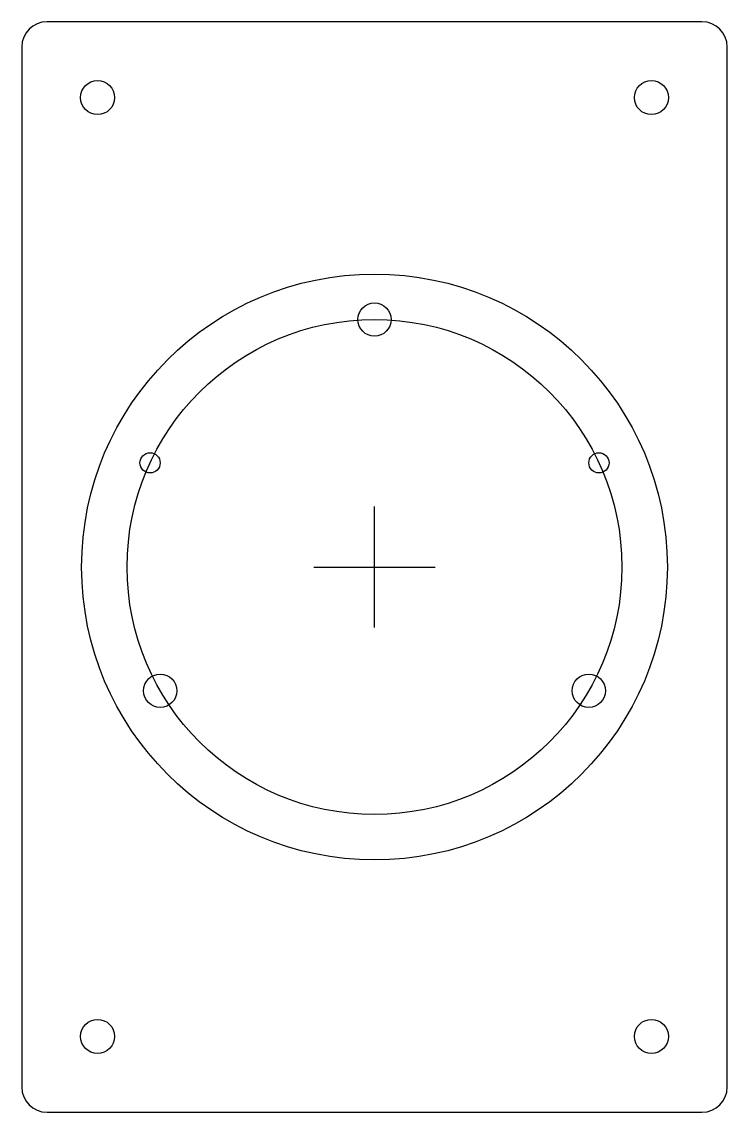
# Model space of a CAD drawing. Header units: metres. Extents: x -70 to 70, y -108 to 108.
import ezdxf

# ---------------------------------------------------------------- set-up
doc = ezdxf.new("R2010")
doc.units = ezdxf.units.M
doc.layers.add('CONSTRUCTION', color=8, linetype='Continuous')

msp = doc.modelspace()

# ---------------------------------------------------------------- linework, layer by layer
for p, q in [((64.85, 107.95), (-64.85, 107.95)), ((-69.85, 102.95), (-69.85, -102.95)), ((69.85, -102.95), (69.85, 102.95)), ((-64.85, -107.95), (64.85, -107.95))]:
    msp.add_line(p, q)
for centre, radius in [((-54.85, 92.95), 3.38), ((54.85, 92.95), 3.38), ((0, 49), 3.3), ((-44.45, 20.62), 2), ((44.45, 20.62), 2), ((-42.44, -24.5), 3.3), ((42.44, -24.5), 3.3), ((-54.85, -92.95), 3.38), ((54.85, -92.95), 3.38)]:
    msp.add_circle(centre, radius)
for centre, start, end in [((-64.85, 102.95), 90, 180), ((64.85, 102.95), 0, 90), ((-64.85, -102.95), 180, 270), ((64.85, -102.95), 270, 360)]:
    msp.add_arc(centre, 5, start, end)
at = {"layer": 'CONSTRUCTION'}
for p, q in [((0, -12), (0, 12)), ((-12, 0), (12, 0))]:
    msp.add_line(p, q, dxfattribs=at)
for radius in [58, 49]:
    msp.add_circle((0, 0), radius, dxfattribs=at)

doc.saveas('drawing.dxf')
